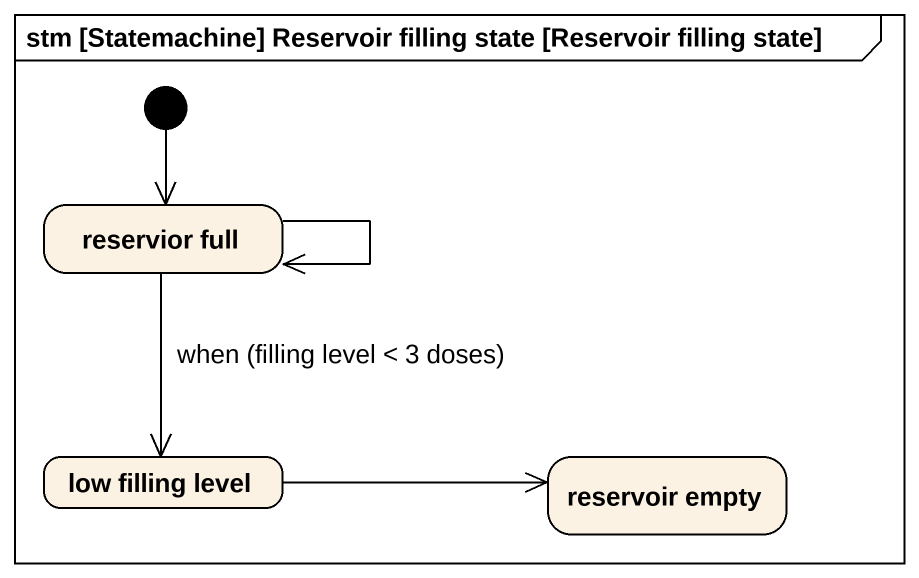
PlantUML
@startuml
mainframe stm [Statemachine] Reservoir filling state [Reservoir filling state]
hide empty description
state "reservior full" as reservior_full
state "low filling level" as low_filling_level
state "reservoir empty" as reservoir_empty
[*] --> reservior_full
reservior_full --> reservior_full
reservior_full --> low_filling_level : when (filling level < 3 doses)
low_filling_level -right-> reservoir_empty
@enduml
